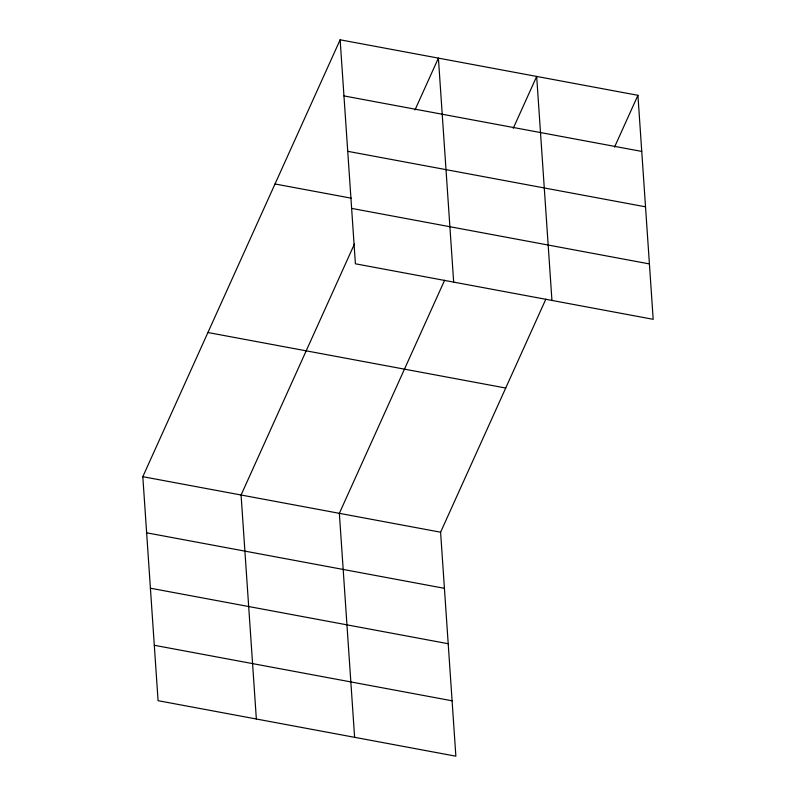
<?xml version="1.0" encoding="UTF-8"?>
<svg xmlns="http://www.w3.org/2000/svg" width="796" height="796" viewBox="0 0 796 796"><rect width="100%" height="100%" fill="white"/><g stroke="black" fill="none" stroke-linecap="round" stroke-linejoin="round"><path stroke-width="1.19" d="M545.867 299.127L440.596 532.206L455.869 756.2L158.076 700.689L142.812 476.685L340.131 39.8L637.924 95.311L653.188 319.315L355.404 263.794L340.131 39.8M354.479 243.934L241.079 495.012L256.352 719.007M414.995 109.928L438.397 58.118L453.67 282.112M444.616 280.252L339.355 513.33L354.618 737.325M513.271 128.256L536.673 76.436L551.946 300.44M614.522 147.131L637.924 95.311M343.952 95.918L641.745 151.429M347.733 151.32L645.526 206.831M275.018 183.976L351.444 198.224M351.623 208.393L649.417 263.914M207.925 332.519L505.719 388.03M142.812 476.685L440.596 532.206M146.633 532.803L444.427 588.324M150.414 588.204L448.208 643.725M154.305 645.287L452.098 700.798"/></g></svg>
